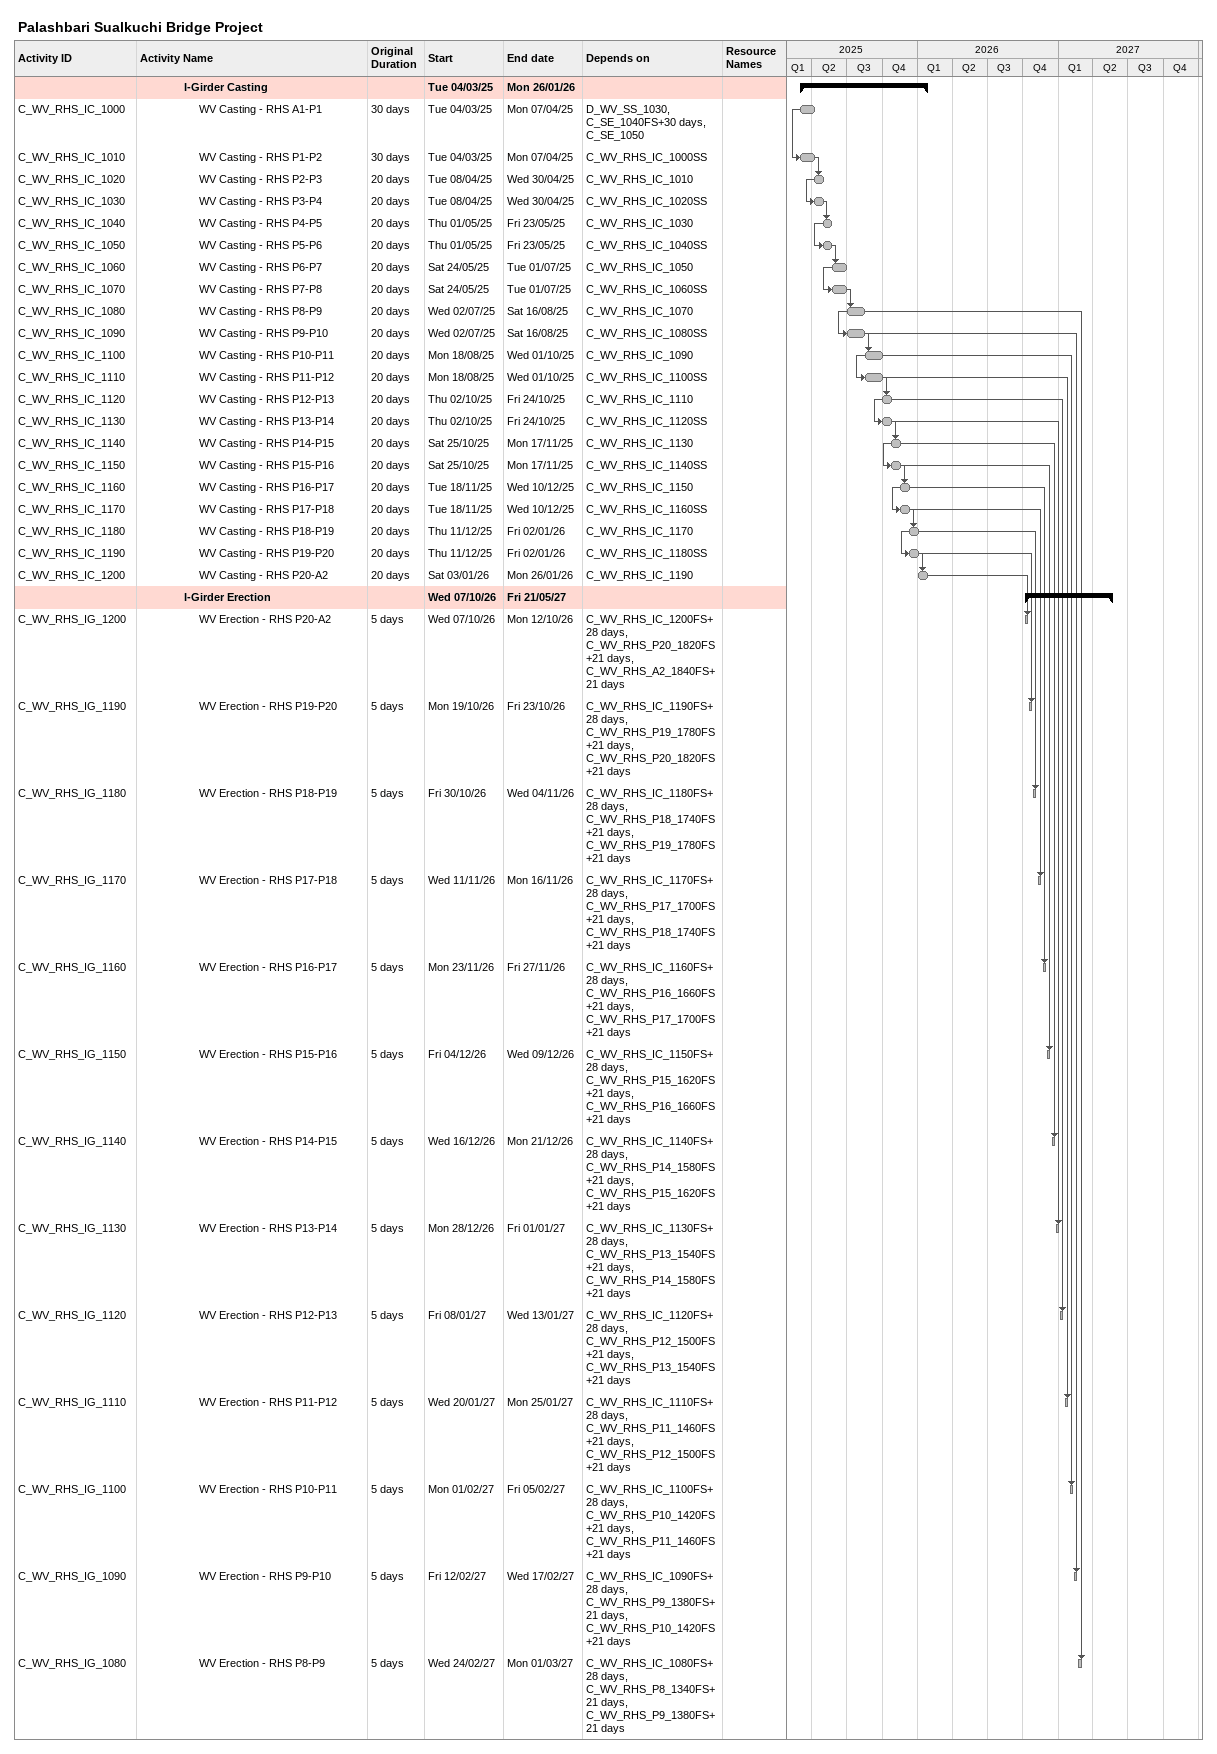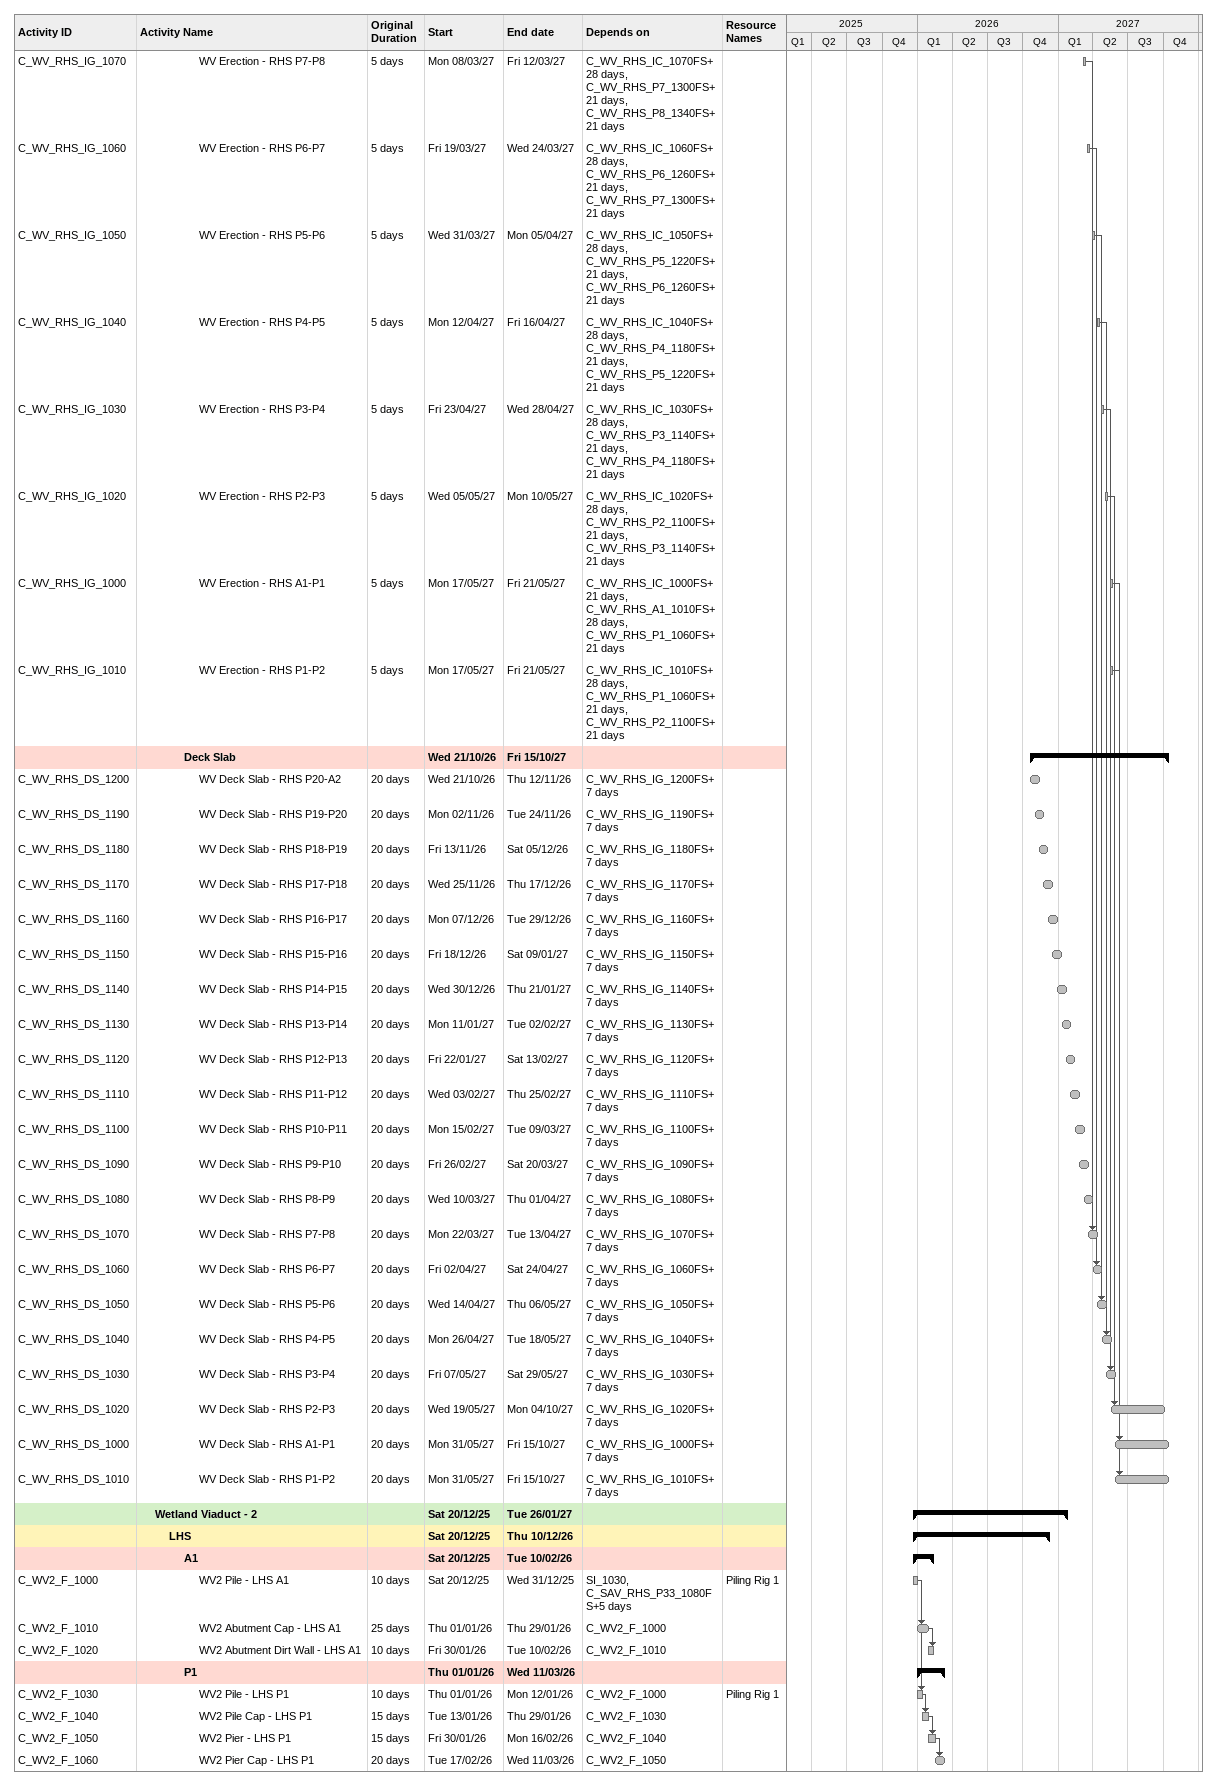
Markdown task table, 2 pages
Palashbari Sualkuchi Bridge Project

| ID | Level | Task | Original duration | Start | Finish | Predecessors | Resources |
|---|---|---|---|---|---|---|---|
|  | 4 | **I-Girder Casting** |  | 2025-03-04 | 2026-01-26 |  |  |
| C_WV_RHS_IC_1000 | 5 | WV Casting - RHS A1-P1 | 30d | 2025-03-04 | 2025-04-07 | D_WV_SS_1030, C_SE_1040FS+30d, C_SE_1050 |  |
| C_WV_RHS_IC_1010 | 5 | WV Casting - RHS P1-P2 | 30d | 2025-03-04 | 2025-04-07 | C_WV_RHS_IC_1000SS |  |
| C_WV_RHS_IC_1020 | 5 | WV Casting - RHS P2-P3 | 20d | 2025-04-08 | 2025-04-30 | C_WV_RHS_IC_1010 |  |
| C_WV_RHS_IC_1030 | 5 | WV Casting - RHS P3-P4 | 20d | 2025-04-08 | 2025-04-30 | C_WV_RHS_IC_1020SS |  |
| C_WV_RHS_IC_1040 | 5 | WV Casting - RHS P4-P5 | 20d | 2025-05-01 | 2025-05-23 | C_WV_RHS_IC_1030 |  |
| C_WV_RHS_IC_1050 | 5 | WV Casting - RHS P5-P6 | 20d | 2025-05-01 | 2025-05-23 | C_WV_RHS_IC_1040SS |  |
| C_WV_RHS_IC_1060 | 5 | WV Casting - RHS P6-P7 | 20d | 2025-05-24 | 2025-07-01 | C_WV_RHS_IC_1050 |  |
| C_WV_RHS_IC_1070 | 5 | WV Casting - RHS P7-P8 | 20d | 2025-05-24 | 2025-07-01 | C_WV_RHS_IC_1060SS |  |
| C_WV_RHS_IC_1080 | 5 | WV Casting - RHS P8-P9 | 20d | 2025-07-02 | 2025-08-16 | C_WV_RHS_IC_1070 |  |
| C_WV_RHS_IC_1090 | 5 | WV Casting - RHS P9-P10 | 20d | 2025-07-02 | 2025-08-16 | C_WV_RHS_IC_1080SS |  |
| C_WV_RHS_IC_1100 | 5 | WV Casting - RHS P10-P11 | 20d | 2025-08-18 | 2025-10-01 | C_WV_RHS_IC_1090 |  |
| C_WV_RHS_IC_1110 | 5 | WV Casting - RHS P11-P12 | 20d | 2025-08-18 | 2025-10-01 | C_WV_RHS_IC_1100SS |  |
| C_WV_RHS_IC_1120 | 5 | WV Casting - RHS P12-P13 | 20d | 2025-10-02 | 2025-10-24 | C_WV_RHS_IC_1110 |  |
| C_WV_RHS_IC_1130 | 5 | WV Casting - RHS P13-P14 | 20d | 2025-10-02 | 2025-10-24 | C_WV_RHS_IC_1120SS |  |
| C_WV_RHS_IC_1140 | 5 | WV Casting - RHS P14-P15 | 20d | 2025-10-25 | 2025-11-17 | C_WV_RHS_IC_1130 |  |
| C_WV_RHS_IC_1150 | 5 | WV Casting - RHS P15-P16 | 20d | 2025-10-25 | 2025-11-17 | C_WV_RHS_IC_1140SS |  |
| C_WV_RHS_IC_1160 | 5 | WV Casting - RHS P16-P17 | 20d | 2025-11-18 | 2025-12-10 | C_WV_RHS_IC_1150 |  |
| C_WV_RHS_IC_1170 | 5 | WV Casting - RHS P17-P18 | 20d | 2025-11-18 | 2025-12-10 | C_WV_RHS_IC_1160SS |  |
| C_WV_RHS_IC_1180 | 5 | WV Casting - RHS P18-P19 | 20d | 2025-12-11 | 2026-01-02 | C_WV_RHS_IC_1170 |  |
| C_WV_RHS_IC_1190 | 5 | WV Casting - RHS P19-P20 | 20d | 2025-12-11 | 2026-01-02 | C_WV_RHS_IC_1180SS |  |
| C_WV_RHS_IC_1200 | 5 | WV Casting - RHS P20-A2 | 20d | 2026-01-03 | 2026-01-26 | C_WV_RHS_IC_1190 |  |
|  | 4 | **I-Girder Erection** |  | 2026-10-07 | 2027-05-21 |  |  |
| C_WV_RHS_IG_1200 | 5 | WV Erection - RHS P20-A2 | 5d | 2026-10-07 | 2026-10-12 | C_WV_RHS_IC_1200FS+28d, C_WV_RHS_P20_1820FS+21d, C_WV_RHS_A2_1840FS+21d |  |
| C_WV_RHS_IG_1190 | 5 | WV Erection - RHS P19-P20 | 5d | 2026-10-19 | 2026-10-23 | C_WV_RHS_IC_1190FS+28d, C_WV_RHS_P19_1780FS+21d, C_WV_RHS_P20_1820FS+21d |  |
| C_WV_RHS_IG_1180 | 5 | WV Erection - RHS P18-P19 | 5d | 2026-10-30 | 2026-11-04 | C_WV_RHS_IC_1180FS+28d, C_WV_RHS_P18_1740FS+21d, C_WV_RHS_P19_1780FS+21d |  |
| C_WV_RHS_IG_1170 | 5 | WV Erection - RHS P17-P18 | 5d | 2026-11-11 | 2026-11-16 | C_WV_RHS_IC_1170FS+28d, C_WV_RHS_P17_1700FS+21d, C_WV_RHS_P18_1740FS+21d |  |
| C_WV_RHS_IG_1160 | 5 | WV Erection - RHS P16-P17 | 5d | 2026-11-23 | 2026-11-27 | C_WV_RHS_IC_1160FS+28d, C_WV_RHS_P16_1660FS+21d, C_WV_RHS_P17_1700FS+21d |  |
| C_WV_RHS_IG_1150 | 5 | WV Erection - RHS P15-P16 | 5d | 2026-12-04 | 2026-12-09 | C_WV_RHS_IC_1150FS+28d, C_WV_RHS_P15_1620FS+21d, C_WV_RHS_P16_1660FS+21d |  |
| C_WV_RHS_IG_1140 | 5 | WV Erection - RHS P14-P15 | 5d | 2026-12-16 | 2026-12-21 | C_WV_RHS_IC_1140FS+28d, C_WV_RHS_P14_1580FS+21d, C_WV_RHS_P15_1620FS+21d |  |
| C_WV_RHS_IG_1130 | 5 | WV Erection - RHS P13-P14 | 5d | 2026-12-28 | 2027-01-01 | C_WV_RHS_IC_1130FS+28d, C_WV_RHS_P13_1540FS+21d, C_WV_RHS_P14_1580FS+21d |  |
| C_WV_RHS_IG_1120 | 5 | WV Erection - RHS P12-P13 | 5d | 2027-01-08 | 2027-01-13 | C_WV_RHS_IC_1120FS+28d, C_WV_RHS_P12_1500FS+21d, C_WV_RHS_P13_1540FS+21d |  |
| C_WV_RHS_IG_1110 | 5 | WV Erection - RHS P11-P12 | 5d | 2027-01-20 | 2027-01-25 | C_WV_RHS_IC_1110FS+28d, C_WV_RHS_P11_1460FS+21d, C_WV_RHS_P12_1500FS+21d |  |
| C_WV_RHS_IG_1100 | 5 | WV Erection - RHS P10-P11 | 5d | 2027-02-01 | 2027-02-05 | C_WV_RHS_IC_1100FS+28d, C_WV_RHS_P10_1420FS+21d, C_WV_RHS_P11_1460FS+21d |  |
| C_WV_RHS_IG_1090 | 5 | WV Erection - RHS P9-P10 | 5d | 2027-02-12 | 2027-02-17 | C_WV_RHS_IC_1090FS+28d, C_WV_RHS_P9_1380FS+21d, C_WV_RHS_P10_1420FS+21d |  |
| C_WV_RHS_IG_1080 | 5 | WV Erection - RHS P8-P9 | 5d | 2027-02-24 | 2027-03-01 | C_WV_RHS_IC_1080FS+28d, C_WV_RHS_P8_1340FS+21d, C_WV_RHS_P9_1380FS+21d |  |
| C_WV_RHS_IG_1070 | 5 | WV Erection - RHS P7-P8 | 5d | 2027-03-08 | 2027-03-12 | C_WV_RHS_IC_1070FS+28d, C_WV_RHS_P7_1300FS+21d, C_WV_RHS_P8_1340FS+21d |  |
| C_WV_RHS_IG_1060 | 5 | WV Erection - RHS P6-P7 | 5d | 2027-03-19 | 2027-03-24 | C_WV_RHS_IC_1060FS+28d, C_WV_RHS_P6_1260FS+21d, C_WV_RHS_P7_1300FS+21d |  |
| C_WV_RHS_IG_1050 | 5 | WV Erection - RHS P5-P6 | 5d | 2027-03-31 | 2027-04-05 | C_WV_RHS_IC_1050FS+28d, C_WV_RHS_P5_1220FS+21d, C_WV_RHS_P6_1260FS+21d |  |
| C_WV_RHS_IG_1040 | 5 | WV Erection - RHS P4-P5 | 5d | 2027-04-12 | 2027-04-16 | C_WV_RHS_IC_1040FS+28d, C_WV_RHS_P4_1180FS+21d, C_WV_RHS_P5_1220FS+21d |  |
| C_WV_RHS_IG_1030 | 5 | WV Erection - RHS P3-P4 | 5d | 2027-04-23 | 2027-04-28 | C_WV_RHS_IC_1030FS+28d, C_WV_RHS_P3_1140FS+21d, C_WV_RHS_P4_1180FS+21d |  |
| C_WV_RHS_IG_1020 | 5 | WV Erection - RHS P2-P3 | 5d | 2027-05-05 | 2027-05-10 | C_WV_RHS_IC_1020FS+28d, C_WV_RHS_P2_1100FS+21d, C_WV_RHS_P3_1140FS+21d |  |
| C_WV_RHS_IG_1000 | 5 | WV Erection - RHS A1-P1 | 5d | 2027-05-17 | 2027-05-21 | C_WV_RHS_IC_1000FS+21d, C_WV_RHS_A1_1010FS+28d, C_WV_RHS_P1_1060FS+21d |  |
| C_WV_RHS_IG_1010 | 5 | WV Erection - RHS P1-P2 | 5d | 2027-05-17 | 2027-05-21 | C_WV_RHS_IC_1010FS+28d, C_WV_RHS_P1_1060FS+21d, C_WV_RHS_P2_1100FS+21d |  |
|  | 4 | **Deck Slab** |  | 2026-10-21 | 2027-10-15 |  |  |
| C_WV_RHS_DS_1200 | 5 | WV Deck Slab - RHS P20-A2 | 20d | 2026-10-21 | 2026-11-12 | C_WV_RHS_IG_1200FS+7d |  |
| C_WV_RHS_DS_1190 | 5 | WV Deck Slab - RHS P19-P20 | 20d | 2026-11-02 | 2026-11-24 | C_WV_RHS_IG_1190FS+7d |  |
| C_WV_RHS_DS_1180 | 5 | WV Deck Slab - RHS P18-P19 | 20d | 2026-11-13 | 2026-12-05 | C_WV_RHS_IG_1180FS+7d |  |
| C_WV_RHS_DS_1170 | 5 | WV Deck Slab - RHS P17-P18 | 20d | 2026-11-25 | 2026-12-17 | C_WV_RHS_IG_1170FS+7d |  |
| C_WV_RHS_DS_1160 | 5 | WV Deck Slab - RHS P16-P17 | 20d | 2026-12-07 | 2026-12-29 | C_WV_RHS_IG_1160FS+7d |  |
| C_WV_RHS_DS_1150 | 5 | WV Deck Slab - RHS P15-P16 | 20d | 2026-12-18 | 2027-01-09 | C_WV_RHS_IG_1150FS+7d |  |
| C_WV_RHS_DS_1140 | 5 | WV Deck Slab - RHS P14-P15 | 20d | 2026-12-30 | 2027-01-21 | C_WV_RHS_IG_1140FS+7d |  |
| C_WV_RHS_DS_1130 | 5 | WV Deck Slab - RHS P13-P14 | 20d | 2027-01-11 | 2027-02-02 | C_WV_RHS_IG_1130FS+7d |  |
| C_WV_RHS_DS_1120 | 5 | WV Deck Slab - RHS P12-P13 | 20d | 2027-01-22 | 2027-02-13 | C_WV_RHS_IG_1120FS+7d |  |
| C_WV_RHS_DS_1110 | 5 | WV Deck Slab - RHS P11-P12 | 20d | 2027-02-03 | 2027-02-25 | C_WV_RHS_IG_1110FS+7d |  |
| C_WV_RHS_DS_1100 | 5 | WV Deck Slab - RHS P10-P11 | 20d | 2027-02-15 | 2027-03-09 | C_WV_RHS_IG_1100FS+7d |  |
| C_WV_RHS_DS_1090 | 5 | WV Deck Slab - RHS P9-P10 | 20d | 2027-02-26 | 2027-03-20 | C_WV_RHS_IG_1090FS+7d |  |
| C_WV_RHS_DS_1080 | 5 | WV Deck Slab - RHS P8-P9 | 20d | 2027-03-10 | 2027-04-01 | C_WV_RHS_IG_1080FS+7d |  |
| C_WV_RHS_DS_1070 | 5 | WV Deck Slab - RHS P7-P8 | 20d | 2027-03-22 | 2027-04-13 | C_WV_RHS_IG_1070FS+7d |  |
| C_WV_RHS_DS_1060 | 5 | WV Deck Slab - RHS P6-P7 | 20d | 2027-04-02 | 2027-04-24 | C_WV_RHS_IG_1060FS+7d |  |
| C_WV_RHS_DS_1050 | 5 | WV Deck Slab - RHS P5-P6 | 20d | 2027-04-14 | 2027-05-06 | C_WV_RHS_IG_1050FS+7d |  |
| C_WV_RHS_DS_1040 | 5 | WV Deck Slab - RHS P4-P5 | 20d | 2027-04-26 | 2027-05-18 | C_WV_RHS_IG_1040FS+7d |  |
| C_WV_RHS_DS_1030 | 5 | WV Deck Slab - RHS P3-P4 | 20d | 2027-05-07 | 2027-05-29 | C_WV_RHS_IG_1030FS+7d |  |
| C_WV_RHS_DS_1020 | 5 | WV Deck Slab - RHS P2-P3 | 20d | 2027-05-19 | 2027-10-04 | C_WV_RHS_IG_1020FS+7d |  |
| C_WV_RHS_DS_1000 | 5 | WV Deck Slab - RHS A1-P1 | 20d | 2027-05-31 | 2027-10-15 | C_WV_RHS_IG_1000FS+7d |  |
| C_WV_RHS_DS_1010 | 5 | WV Deck Slab - RHS P1-P2 | 20d | 2027-05-31 | 2027-10-15 | C_WV_RHS_IG_1010FS+7d |  |
|  | 2 | **Wetland Viaduct - 2** |  | 2025-12-20 | 2027-01-26 |  |  |
|  | 3 | **LHS** |  | 2025-12-20 | 2026-12-10 |  |  |
|  | 4 | **A1** |  | 2025-12-20 | 2026-02-10 |  |  |
| C_WV2_F_1000 | 5 | WV2 Pile - LHS A1 | 10d | 2025-12-20 | 2025-12-31 | SI_1030, C_SAV_RHS_P33_1080FS+5d | Piling Rig 1 |
| C_WV2_F_1010 | 5 | WV2 Abutment Cap - LHS A1 | 25d | 2026-01-01 | 2026-01-29 | C_WV2_F_1000 |  |
| C_WV2_F_1020 | 5 | WV2 Abutment Dirt Wall - LHS A1 | 10d | 2026-01-30 | 2026-02-10 | C_WV2_F_1010 |  |
|  | 4 | **P1** |  | 2026-01-01 | 2026-03-11 |  |  |
| C_WV2_F_1030 | 5 | WV2 Pile - LHS P1 | 10d | 2026-01-01 | 2026-01-12 | C_WV2_F_1000 | Piling Rig 1 |
| C_WV2_F_1040 | 5 | WV2 Pile Cap - LHS P1 | 15d | 2026-01-13 | 2026-01-29 | C_WV2_F_1030 |  |
| C_WV2_F_1050 | 5 | WV2 Pier - LHS P1 | 15d | 2026-01-30 | 2026-02-16 | C_WV2_F_1040 |  |
| C_WV2_F_1060 | 5 | WV2 Pier Cap - LHS P1 | 20d | 2026-02-17 | 2026-03-11 | C_WV2_F_1050 |  |
